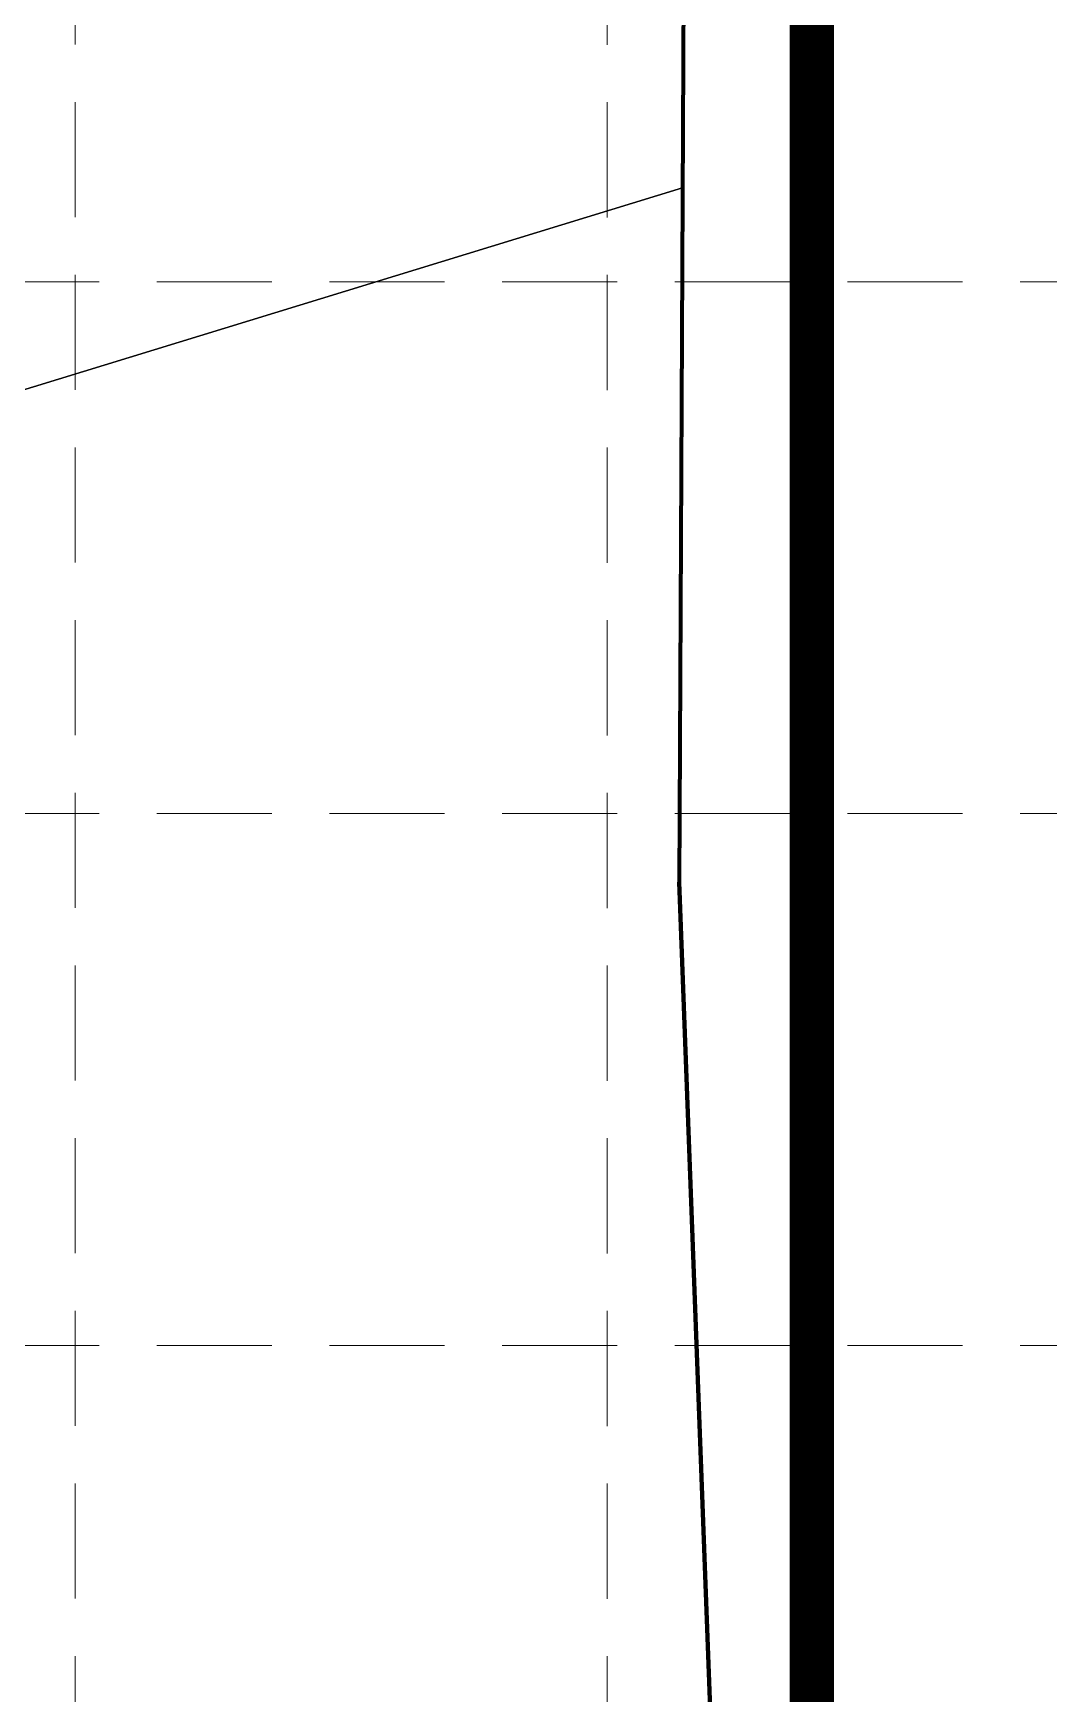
# Model space of a CAD drawing. Header units: feet. Extents: x -406 to 2003, y 7035 to 10885.
# Drawn here: x 793.9 to 908.6, y 9881.8 to 10069.3 of the extents above; entities that cross this region are included whole.
import ezdxf

# ---------------------------------------------------------------- set-up
doc = ezdxf.new("R2010")
doc.units = ezdxf.units.FT
doc.header["$LTSCALE"] = 40
doc.header["$MEASUREMENT"] = 0
doc.linetypes.add('HIDDEN', pattern=[0.375, 0.25, -0.125])
doc.linetypes.add('PHANTOM', pattern=[0.54, 0.24, -0.06, 0.06, -0.06, 0.06, -0.06])
doc.layers.add('BOUNDLN', color=1, linetype='PHANTOM', lineweight=80)
doc.layers.add('SILT FENCE', color=200, linetype='Continuous', lineweight=100)
for name, color, linetype in [('GRID', 254, 'HIDDEN'), ('limits of disturbance', 1, 'HIDDEN'), ('lots', 4, 'Continuous'), ('polys', 7, 'Continuous')]:
    doc.layers.add(name, color=color, linetype=linetype)

msp = doc.modelspace()

# ---------------------------------------------------------------- linework, layer by layer
at = {"layer": 'BOUNDLN', "color": 7, "linetype": 'Continuous'}
for p in [(868.79, 10369.11), (868.79, 10369.11), (874.55, 9769.26), (874.55, 9769.26)]:
    msp.add_line(p, (866.88, 9973.43), dxfattribs=at)
at = {"layer": 'GRID', "color": 252, "linetype": 'HIDDEN', "lineweight": 0, "ltscale": 1.3}
for p, q in [((798.67, 7338.02), (798.67, 10822.14)), ((858.74, 7338.01), (858.74, 10822.14)), ((-342.62, 10041.25), (1939.97, 10041.25)), ((-342.62, 9981.18), (1939.97, 9981.18)), ((-342.62, 9921.11), (1939.97, 9921.11))]:
    msp.add_line(p, q, dxfattribs=at)
at = {"layer": 'limits of disturbance', "ltscale": 3, "const_width": 5}
msp.add_lwpolyline([(881.86, 9582.24), (881.86, 10383.55), (881.86, 10400.76), (-226.36, 10400.76), (-226.36, 8267.53)], dxfattribs=at)
at = {"layer": 'lots', "color": 7, "linetype": 'Continuous'}
msp.add_line((389.43, 9905.34), (867.26, 10051.85), dxfattribs=at)
msp.add_line((389.43, 9905.34), (867.26, 10051.85), dxfattribs=at)
at = {"layer": 'polys', "color": 7, "linetype": 'Continuous'}
for points in [[(868.48, 10304.57), (379.45, 9924.57, -0.091017), (389.43, 9905.34), (867.26, 10051.85)], [(867.26, 10051.85), (389.43, 9905.34, -0.32337), (366.8, 9838.83), (871.92, 9839.33), (866.88, 9973.43)]]:
    msp.add_lwpolyline(points, format="xyb", close=True, dxfattribs=at)
at = {"layer": 'SILT FENCE', "color": 7, "linetype": 'Continuous'}
for p, q in [((868.79, 10369.11), (866.88, 9973.43)), ((866.88, 9973.43), (874.55, 9769.26))]:
    msp.add_line(p, q, dxfattribs=at)

doc.saveas('drawing.dxf')
